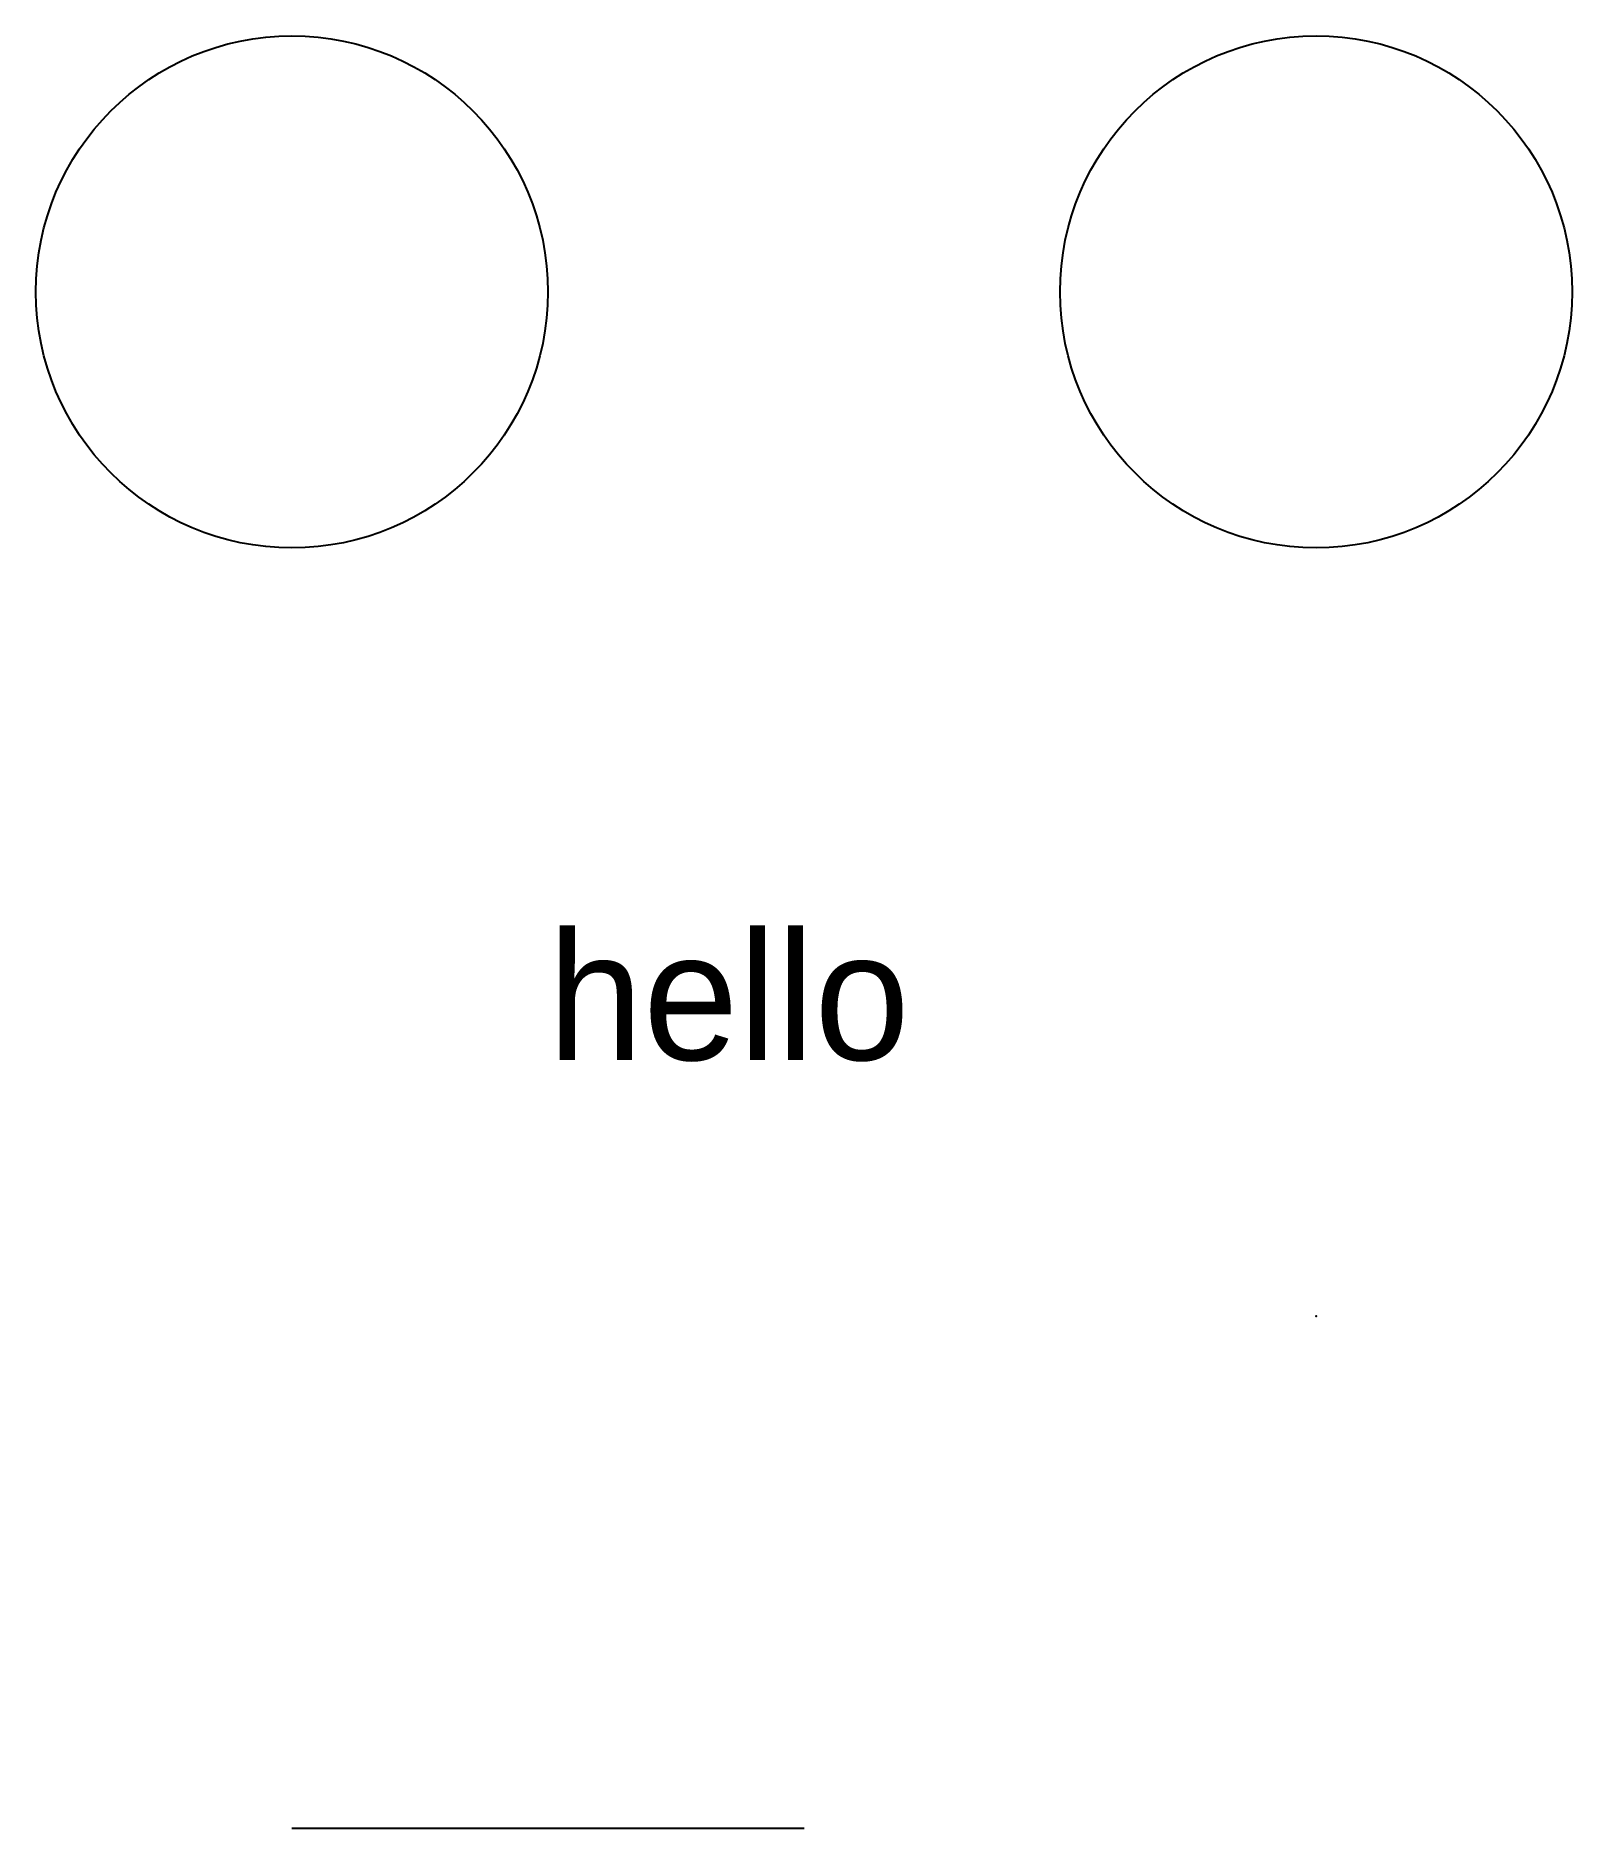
# Model space of a CAD drawing. Header units: millimetres. Extents: x -5 to 25, y 0 to 35.
import ezdxf

# ---------------------------------------------------------------- set-up
doc = ezdxf.new("R2010")
doc.units = ezdxf.units.MM
doc.layers.get('0').update_dxf_attribs({"linetype": 'CONTINUOUS'})

# ---------------------------------------------------------------- blocks, each defined once
blk = doc.blocks.new('BLK')
blk.add_circle((0, 0), 5)

msp = doc.modelspace()

# ---------------------------------------------------------------- linework, layer by layer
msp.add_line((0, 0), (10, 0))
msp.add_point((20, 10))

# ---------------------------------------------------------------- block references
at = {"row_count": 1, "column_count": 2, "row_spacing": 0, "column_spacing": 20}
msp.add_blockref('BLK', (0, 30), dxfattribs=at)

# ---------------------------------------------------------------- texts
msp.add_text('hello', height=2.5).set_placement((5, 15))

doc.saveas('drawing.dxf')
